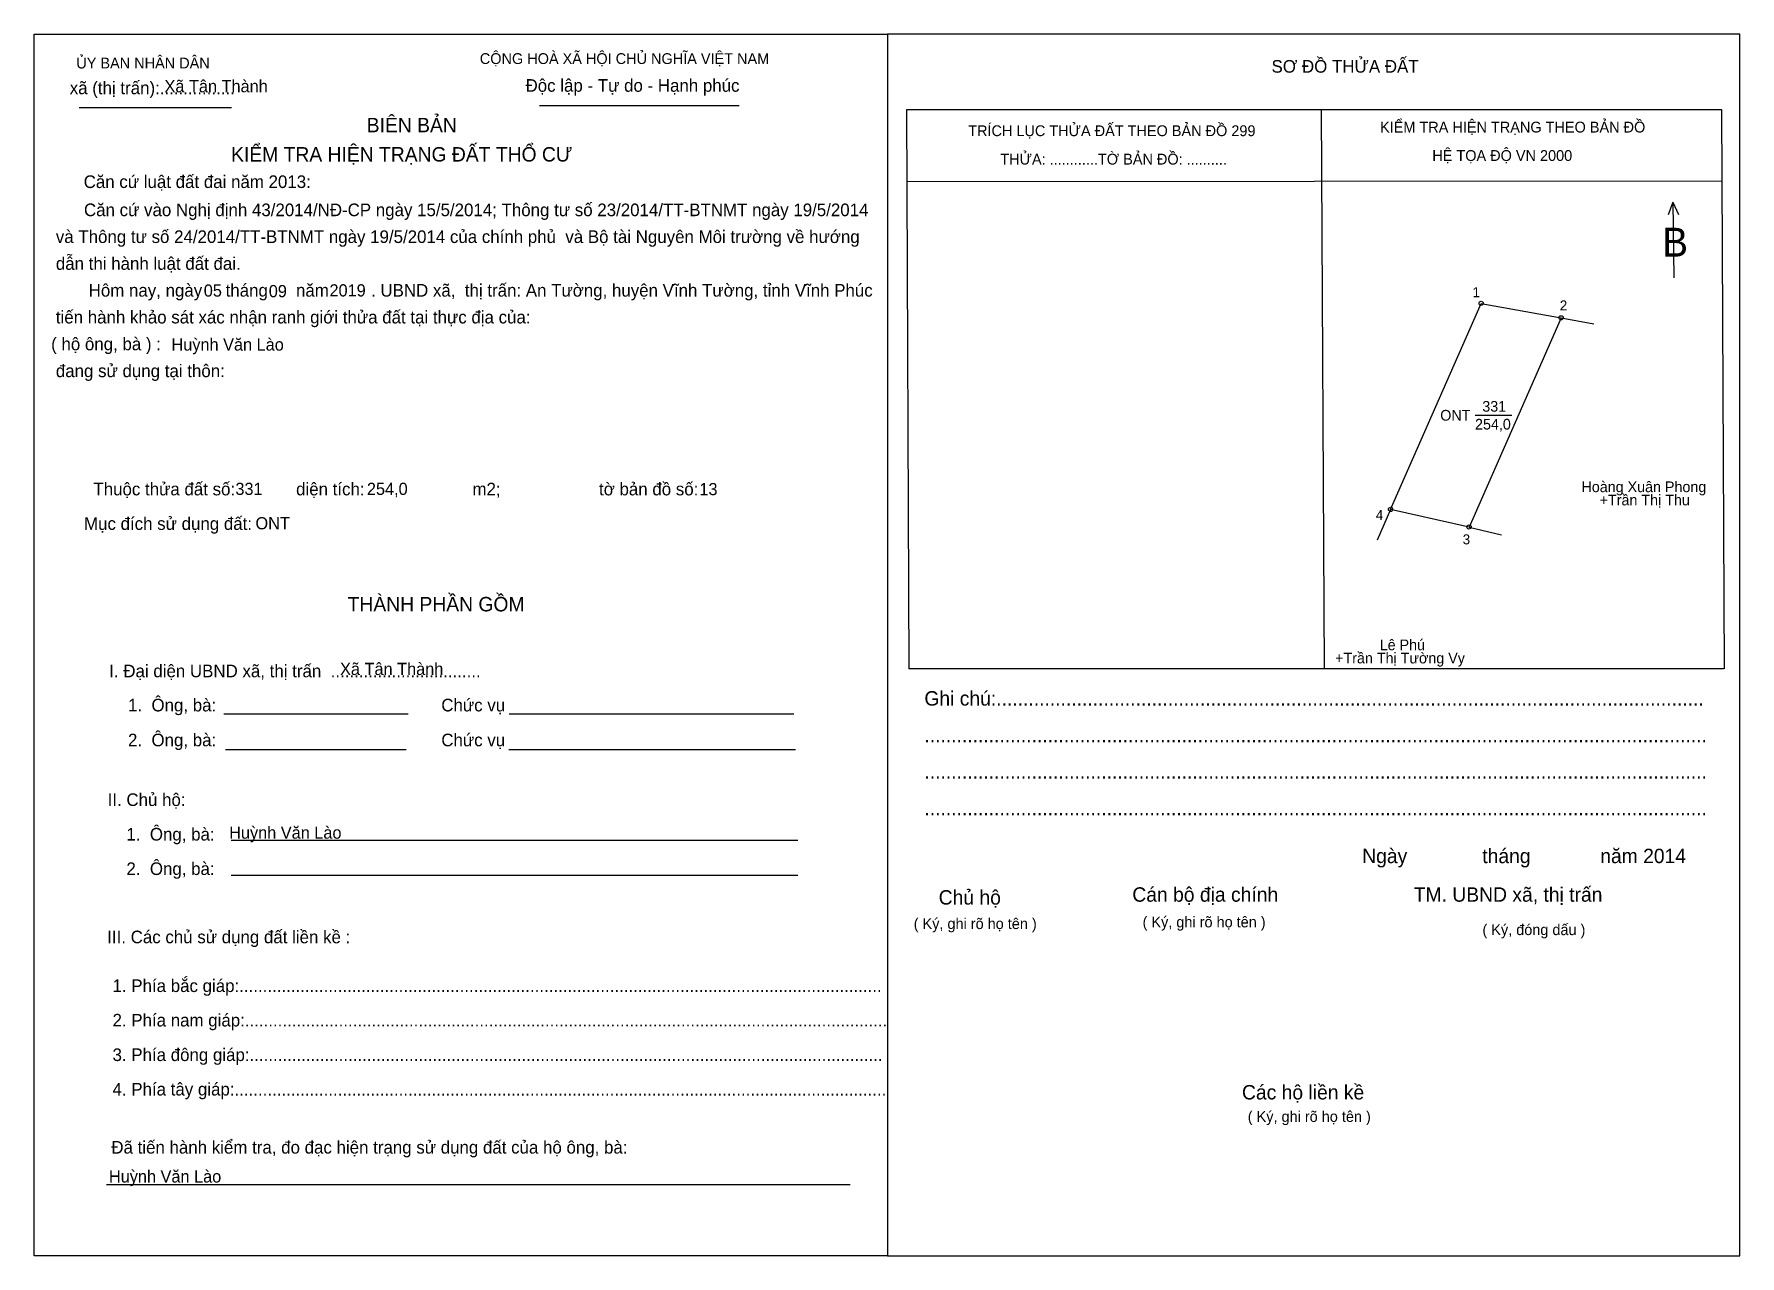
# Model space of a CAD drawing. Extents: x 540461 to 540664, y 1835232 to 1835377.
import ezdxf

# ---------------------------------------------------------------- set-up
doc = ezdxf.new("R2010")
doc.units = 0
for name, color, linetype in [('bbhtNoiDung', 7, 'Continuous'), ('bbhtTemplate', 7, 'Continuous'), ('CanhThua', 7, 'Continuous'), ('MocDinhThua', 7, 'Continuous'), ('NhanDiaChinhThua', 7, 'Continuous'), ('NhanTuCan', 7, 'Continuous'), ('RauThua', 7, 'Continuous'), ('SoHieuDinhThua', 7, 'Continuous')]:
    doc.layers.add(name, color=color, linetype=linetype)

msp = doc.modelspace()

# ---------------------------------------------------------------- linework, layer by layer
at = {"layer": 'bbhtTemplate'}
for p, q in [((540466.66, 1835368.69), (540484.78, 1835368.69)), ((540521.39, 1835368.93), (540545.15, 1835368.93)), ((540614.37, 1835368.44), (540614.71, 1835301.93)), ((540565.1, 1835359.89), (540661.99, 1835359.99)), ((540656.2, 1835357.43), (540655.62, 1835355.93)), ((540656.2, 1835357.43), (540656.87, 1835355.98)), ((540656.2, 1835357.43), (540656.29, 1835348.45)), ((540483.86, 1835296.57), (540505.79, 1835296.57)), ((540517.81, 1835296.57), (540551.67, 1835296.57)), ((540484.05, 1835292.32), (540505.55, 1835292.32)), ((540517.77, 1835292.32), (540551.87, 1835292.32)), ((540484.73, 1835281.55), (540552.11, 1835281.55)), ((540484.73, 1835277.4), (540552.11, 1835277.4)), ((540469.9, 1835240.59), (540558.34, 1835240.59))]:
    msp.add_line(p, q, dxfattribs=at)
for points in [[(540461.3, 1835232.09), (540461.3, 1835377.43), (540562.78, 1835377.43), (540562.78, 1835232.09)], [(540664.16, 1835232.09), (540664.16, 1835377.43), (540562.78, 1835377.43), (540562.78, 1835232.09)]]:
    msp.add_lwpolyline(points, close=True, dxfattribs=at)
for points in [[(540565.39, 1835301.93), (540565.1, 1835368.44), (540661.99, 1835368.44), (540662.28, 1835301.93)], [(540662.23, 1835301.93), (540565.34, 1835301.93)]]:
    msp.add_lwpolyline(points, dxfattribs=at)
at = {"layer": 'CanhThua'}
for p, q in [((540622.62, 1835320.89), (540633.39, 1835345.4)), ((540633.39, 1835345.4), (540642.9, 1835343.68)), ((540642.9, 1835343.68), (540631.96, 1835318.79)), ((540631.96, 1835318.79), (540622.62, 1835320.89))]:
    msp.add_line(p, q, dxfattribs=at)
at = {"layer": 'MocDinhThua'}
for centre in [(540633.39, 1835345.4), (540642.9, 1835343.68), (540622.62, 1835320.89), (540631.96, 1835318.79)]:
    msp.add_circle(centre, 0.25, dxfattribs=at)
at = {"layer": 'NhanDiaChinhThua'}
msp.add_line((540632.67, 1835332.09), (540637.03, 1835332.09), dxfattribs=at)
at = {"layer": 'RauThua'}
for p, q in [((540642.9, 1835343.68), (540646.81, 1835342.97)), ((540622.62, 1835320.89), (540621.04, 1835317.24)), ((540631.96, 1835318.79), (540635.82, 1835317.87))]:
    msp.add_line(p, q, dxfattribs=at)

# ---------------------------------------------------------------- texts
at = {"layer": 'bbhtNoiDung'}
for s, p in [('Xã Tân Thành', (540476.81, 1835370.51)), ('05', (540481.48, 1835346.2)), ('09', (540489.21, 1835346.13)), ('2019', (540496.43, 1835346.22)), ('Huỳnh Văn Lào', (540477.64, 1835339.78)), ('331', (540485.24, 1835322.61)), ('254,0', (540500.88, 1835322.61)), ('13', (540540.42, 1835322.58)), ('ONT', (540487.63, 1835318.52)), ('Xã Tân Thành', (540497.69, 1835301.19)), ('Huỳnh Văn Lào', (540484.5, 1835281.72)), ('Huỳnh Văn Lào', (540470.2, 1835240.82))]:
    msp.add_text(s, height=1.449, dxfattribs=at).set_placement(p)
at = {"layer": 'bbhtTemplate'}
for s, height, p in [('ỦY BAN NHÂN DÂN', 1.2867, (540466.32, 1835373.34)), ('CỘNG HOÀ XÃ HỘI CHỦ NGHĨA VIỆT NAM', 1.2867, (540514.31, 1835373.87)), ('SƠ ĐỒ THỬA ĐẤT', 1.5011, (540608.47, 1835372.84)), ('xã (thị trấn):................', 1.5011, (540465.54, 1835370.28)), ('Độc lập - Tự do - Hạnh phúc', 1.5011, (540519.75, 1835370.57)), ('BIÊN BẢN', 1.716, (540500.86, 1835365.75)), ('TRÍCH LỤC THỬA ĐẤT THEO BẢN ĐỒ 299', 1.2867, (540572.39, 1835365.29)), ('KIỂM TRA HIỆN TRẠNG THEO BẢN ĐỒ', 1.2867, (540621.37, 1835365.72)), ('KIỂM TRA HIỆN TRẠNG ĐẤT THỔ CƯ', 1.7157, (540484.73, 1835362.27)), ('        THỬA: ............TỜ BẢN ĐỒ: ..........', 1.2867, (540572.39, 1835361.91)), ('             HỆ TỌA ĐỘ VN 2000', 1.2867, (540621.37, 1835362.34)), ('Căn cứ luật đất đai năm 2013:', 1.5011, (540467.2, 1835359.12)), ('       Căn cứ vào Nghị định 43/2014/NĐ-CP ngày 15/5/2014; Thông tư số 23/2014/TT-BTNMT ngày 19/5/2014', 1.50109, (540463.33, 1835355.77)), (' và Thông tư số 24/2014/TT-BTNMT ngày 19/5/2014 của chính phủ  và Bộ tài Nguyên Môi trường về hướng', 1.5011, (540463.33, 1835352.58)), ('B', 3.43, (540654.94, 1835350.96)), (' dẫn thi hành luật đất đai.', 1.5011, (540463.33, 1835349.39)), ('        Hôm nay, ngày     tháng      năm         . UBND xã,  thị trấn: An Tường, huyện Vĩnh Tường, tỉnh Vĩnh Phúc', 1.50109, (540463.33, 1835346.2)), (' tiến hành khảo sát xác nhận ranh giới thửa đất tại thực địa của:', 1.5011, (540463.33, 1835343.01)), ('( hộ ông, bà ) :', 1.5011, (540463.33, 1835339.82)), (' đang sử dụng tại thôn:', 1.5011, (540463.33, 1835336.62)), ('  Thuộc thửa đất số:             diện tích:                       m2;                     tờ bản đồ số:', 1.50109, (540467.24, 1835322.56)), ('Mục đích sử dụng đất:', 1.5011, (540467.24, 1835318.45)), ('THÀNH PHẦN GỒM', 1.7157, (540498.59, 1835308.76)), ('I. Đại diện UBND xã, thị trấn  ................................', 1.5011, (540470.24, 1835300.92)), ('    1.  Ông, bà:                                                Chức vụ', 1.5011, (540470.24, 1835296.86)), ('Ghi chú:....................................................................................................................................', 1.71572, (540567.18, 1835297.55)), ('    2.  Ông, bà:                                                Chức vụ', 1.5011, (540470.24, 1835292.71)), ('..................................................................................................................................................', 1.71572, (540567.18, 1835293.2)), ('..................................................................................................................................................', 1.71572, (540567.18, 1835288.86)), ('II. Chủ hộ:', 1.5011, (540470.05, 1835285.61)), ('..................................................................................................................................................', 1.71572, (540567.18, 1835284.51)), ('    1.  Ông, bà:', 1.5011, (540470.05, 1835281.5)), ('Ngày              tháng             năm 2014', 1.7157, (540619.25, 1835278.81)), ('    2.  Ông, bà:', 1.5011, (540470.05, 1835277.4)), ('Chủ hộ', 1.716, (540568.88, 1835273.88)), ('Cán bộ địa chính', 1.7157, (540591.91, 1835274.22)), ('TM. UBND xã, thị trấn', 1.7157, (540625.38, 1835274.22)), ('( Ký, ghi rõ họ tên )', 1.2867, (540565.91, 1835270.97)), ('( Ký, ghi rõ họ tên )', 1.2867, (540593.13, 1835271.17)), ('III. Các chủ sử dụng đất liền kề :', 1.5011, (540470, 1835269.28)), ('( Ký, đóng dấu )', 1.2867, (540633.55, 1835270.25)), ('    1. Phía bắc giáp:.........................................................................................................................................', 1.50109, (540468.4, 1835263.48)), ('    2. Phía nam giáp:.........................................................................................................................................', 1.50109, (540468.4, 1835259.38)), ('    3. Phía đông giáp:.......................................................................................................................................', 1.50109, (540468.4, 1835255.27)), ('    4. Phía tây giáp:...........................................................................................................................................', 1.50109, (540468.4, 1835251.17)), ('Các hộ liền kề', 1.7157, (540604.95, 1835250.7)), ('( Ký, ghi rõ họ tên )', 1.2867, (540605.64, 1835248.03)), ('    Đã tiến hành kiểm tra, đo đạc hiện trạng sử dụng đất của hộ ông, bà:', 1.5011, (540468.26, 1835244.26))]:
    msp.add_text(s, height=height, dxfattribs=at).set_placement(p)
at = {"layer": 'NhanDiaChinhThua'}
for s, p in [('331', (540633.53, 1835332.51)), ('ONT', (540628.53, 1835331.45)), ('254,0', (540632.67, 1835330.39))]:
    msp.add_text(s, height=1.271, dxfattribs=at).set_placement(p)
at = {"layer": 'NhanTuCan'}
for s, height, p in [('Hoàng Xuân Phong', 1.2713, (540645.33, 1835322.94)), ('+Trần Thị Thu', 1.2713, (540647.49, 1835321.37)), ('Lê Phú', 1.271, (540621.33, 1835304.14)), ('+Trần Thị Tường Vy', 1.2713, (540616.03, 1835302.57))]:
    msp.add_text(s, height=height, dxfattribs=at).set_placement(p)
at = {"layer": 'SoHieuDinhThua'}
for s, p in [('1', (540632.37, 1835346.13)), ('2', (540642.75, 1835344.56)), ('4', (540620.86, 1835319.62)), ('3', (540631.2, 1835316.73))]:
    msp.add_text(s, height=1.19, dxfattribs=at).set_placement(p)

doc.saveas('drawing.dxf')
